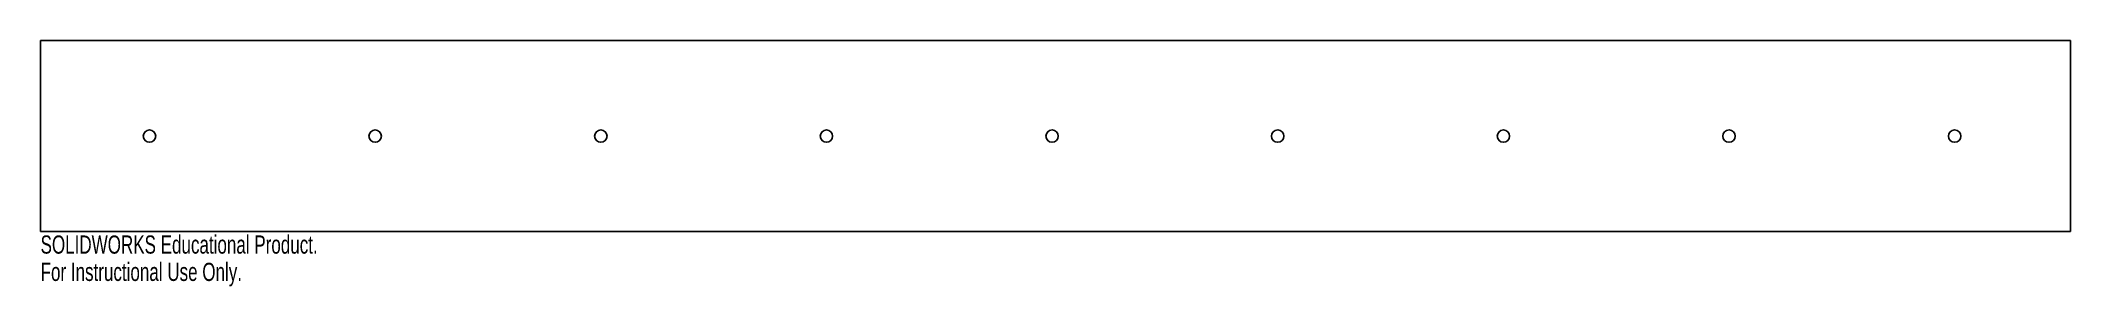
# Model space of a CAD drawing. Header units: inches. Extents: x -21.2 to 0, y -1.6 to 1.
import ezdxf

# ---------------------------------------------------------------- set-up
doc = ezdxf.new("R2010")
doc.units = ezdxf.units.IN
doc.header["$MEASUREMENT"] = 0
doc.styles.add('SLDTEXTSTYLE0', font='TXT', dxfattribs={"width": 0.7})

msp = doc.modelspace()

# ---------------------------------------------------------------- linework, layer by layer
at = {"color": 7, "linetype": 'Continuous', "lineweight": 25}
for p, q in [((-21.25, 1), (0, 1)), ((-21.25, -1), (-21.25, 1)), ((0, -1), (0, 1)), ((-21.25, -1), (0, -1))]:
    msp.add_line(p, q, dxfattribs=at)
for centre in [(-20.11, 0), (-17.747, 0), (-15.385, 0), (-13.023, 0), (-10.661, 0), (-8.299, 0), (-5.936, 0), (-3.574, 0), (-1.212, 0)]:
    msp.add_circle(centre, 0.065, dxfattribs=at)

# ---------------------------------------------------------------- texts
at = {"color": 7, "linetype": 'Continuous', "char_height": 0.1903, "attachment_point": 1, "style": 'SLDTEXTSTYLE0'}
for s, insert in [('SOLIDWORKS Educational Product.', (-21.25, -1.04)), ('For Instructional Use Only.', (-21.25, -1.326))]:
    msp.add_mtext(s, dxfattribs=dict(at, insert=insert))

doc.saveas('drawing.dxf')
